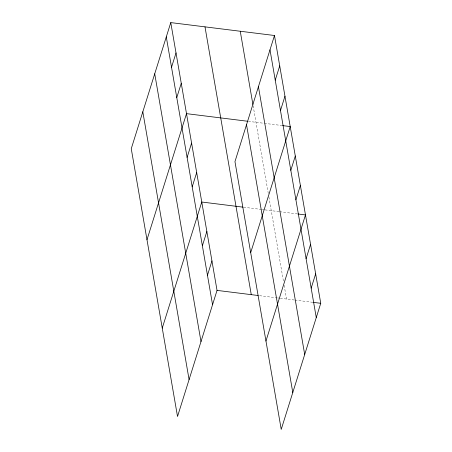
<?xml version="1.0" encoding="UTF-8"?>
<svg xmlns="http://www.w3.org/2000/svg" width="452" height="452" viewBox="0 0 452 452"><rect width="100%" height="100%" fill="white"/><g stroke="black" fill="none" stroke-linecap="round" stroke-linejoin="round"><path stroke-width="0.34" stroke-dasharray="2.26 1.69" d="M248.38 121.351L263.669 123.249M264.369 123.34L281.828 125.509M243.6 207.225L261.578 209.462M262.267 209.547L264.341 209.807M265.03 209.892L278.94 211.621M279.635 211.711L297.1 213.881M259.561 295.681L276.844 297.834M277.534 297.919L279.607 298.179M280.302 298.263L294.207 299.992M294.907 300.077L313.066 302.337M253.126 105.74L268.296 193.541M268.889 196.965L283.681 282.596M284.155 285.336L286.523 299.038"/><path stroke-width="0.68" d="M170.771 22.6L131.255 148.702L177.523 416.495L217.039 290.393L170.771 22.6L274.477 35.505L320.745 303.298L281.229 429.4L234.961 161.607L274.477 35.505M171.528 67.258L176.014 52.952M176.777 97.609L181.258 83.298M146.985 239.752L186.501 113.65L247.69 121.26M187.105 157.415L191.591 143.103M192.196 186.874L196.682 172.562M162.251 328.124L201.773 202.021L242.91 207.14M202.377 245.786L206.863 231.475M207.468 275.245L211.948 260.934M275.24 80.162L279.72 65.856M280.483 110.514L284.969 96.203M250.69 252.657L290.212 126.554L282.528 125.599M290.817 170.319L295.297 156.008M295.902 199.778L300.388 185.467M265.962 341.028L305.479 214.926L297.795 213.971M306.083 258.691L310.569 244.379M311.174 288.15L315.66 273.839M217.039 290.393L258.177 295.512M313.761 302.428L320.745 303.298M269.997 49.816L316.264 317.603M258.431 86.705L304.699 354.498M240.255 31.244L252.888 104.361M246.521 124.718L292.789 392.505M204.993 26.86L251.261 294.647M166.285 36.911L212.553 304.699M154.725 73.8L200.993 341.593M142.815 111.813L189.083 379.601"/></g></svg>
